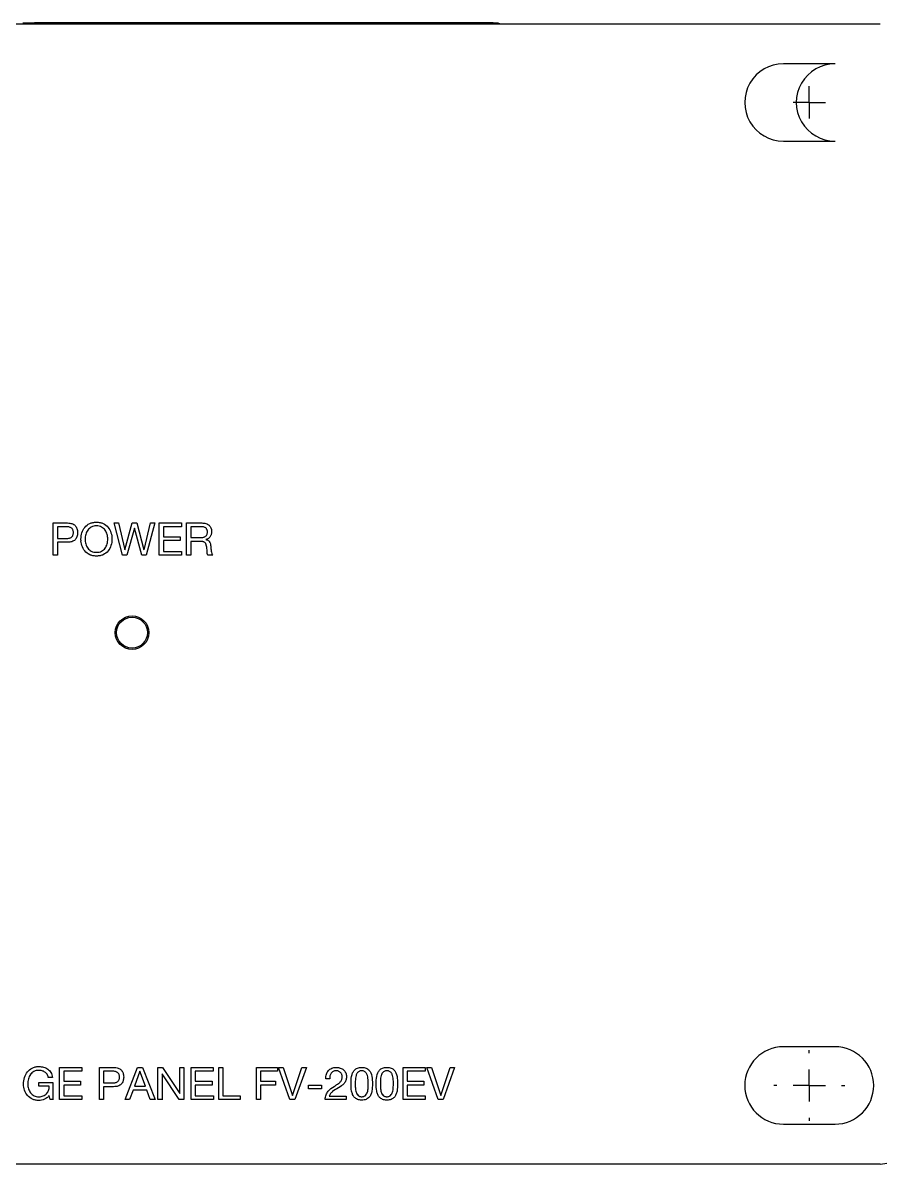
# Model space of a CAD drawing. Header units: millimetres. Extents: x 2974 to 5671, y 1205 to 3288.
# Drawn here: x 4278.42 to 4291.6, y 3073.63 to 3091.18 of the extents above; entities that cross this region are included whole.
import ezdxf

# ---------------------------------------------------------------- set-up
doc = ezdxf.new("R2010")
doc.units = ezdxf.units.MM
doc.linetypes.add('atContinuous2', pattern=[0])
doc.layers.add('Layer 1', color=7, linetype='Continuous')

# ---------------------------------------------------------------- blocks, each defined once
blk = doc.blocks.new('TOA')
at = {"layer": 'Layer 1', "color": 0}
for points in [[(2149.991, 474.417), (2478.331, 474.417)], [(2415.57, 474.483), (2416.436, 474.483)], [(2450.003, 474.483), (2416.436, 474.483)], [(2416.704, 474.482), (2416.436, 474.482)], [(2416.967, 474.47), (2416.703, 474.482)], [(2417.164, 474.43), (2416.968, 474.471)], [(2417.184, 474.417), (2417.163, 474.43)], [(2450.003, 474.417), (2450.003, 474.483)], [(2450.499, 474.417), (2450.372, 474.447), (2450.004, 474.483)], [(2475.026, 471.489), (2471.249, 471.489)], [(2473.137, 468.657), (2473.137, 469.837)], [(2473.137, 468.657), (2471.956, 468.657)], [(2473.137, 468.657), (2474.318, 468.657)], [(2473.137, 468.657), (2473.137, 467.476)], [(2471.249, 465.824), (2475.026, 465.824)], [(2417.801, 437.875), (2418.847, 437.875)], [(2417.801, 435.514), (2417.801, 437.875)], [(2418.847, 437.875), (2418.935, 437.872)], [(2418.935, 437.872), (2419.018, 437.863)], [(2419.018, 437.863), (2419.095, 437.849)], [(2419.095, 437.849), (2419.166, 437.828)], [(2419.167, 437.828), (2419.232, 437.802)], [(2419.232, 437.802), (2419.293, 437.77)], [(2419.292, 437.77), (2419.346, 437.733)], [(2419.346, 437.733), (2419.395, 437.689)], [(2420.27, 437.713), (2420.363, 437.777)], [(2420.363, 437.777), (2420.465, 437.833)], [(2420.464, 437.833), (2420.519, 437.857)], [(2420.519, 437.857), (2420.575, 437.878)], [(2420.575, 437.878), (2420.634, 437.896)], [(2420.633, 437.896), (2420.695, 437.91)], [(2420.695, 437.91), (2420.757, 437.922)], [(2420.757, 437.922), (2420.822, 437.93)], [(2420.823, 437.93), (2420.889, 437.935)], [(2420.889, 437.935), (2420.958, 437.936)], [(2420.959, 437.936), (2421.029, 437.935)], [(2421.029, 437.935), (2421.095, 437.93)], [(2421.095, 437.93), (2421.16, 437.922)], [(2421.161, 437.922), (2421.224, 437.91)], [(2421.224, 437.91), (2421.284, 437.896)], [(2421.284, 437.896), (2421.343, 437.878)], [(2421.342, 437.878), (2421.399, 437.857)], [(2421.399, 437.857), (2421.454, 437.833)], [(2421.454, 437.833), (2421.556, 437.777)], [(2421.555, 437.777), (2421.648, 437.713)], [(2422.255, 437.875), (2422.576, 437.875)], [(2422.862, 435.514), (2422.256, 437.875)], [(2422.577, 437.875), (2423.041, 435.911)], [(2423.046, 435.911), (2423.576, 437.875)], [(2423.577, 437.875), (2423.918, 437.875)], [(2423.917, 437.875), (2424.44, 435.911)], [(2424.448, 435.911), (2424.927, 437.875)], [(2425.243, 437.875), (2424.61, 435.514)], [(2424.927, 437.875), (2425.242, 437.875)], [(2425.557, 437.875), (2427.182, 437.875)], [(2425.557, 435.514), (2425.557, 437.875)], [(2427.182, 437.875), (2427.182, 437.599)], [(2427.55, 437.875), (2428.667, 437.875)], [(2427.55, 435.514), (2427.55, 437.875)], [(2428.667, 437.875), (2428.751, 437.873)], [(2428.751, 437.872), (2428.829, 437.864)], [(2428.83, 437.864), (2428.903, 437.851)], [(2428.903, 437.852), (2428.972, 437.834)], [(2428.972, 437.834), (2429.035, 437.812)], [(2429.036, 437.811), (2429.096, 437.783)], [(2429.095, 437.783), (2429.15, 437.75)], [(2429.15, 437.75), (2429.2, 437.712)], [(2418.742, 437.599), (2418.108, 437.599)], [(2418.108, 437.599), (2418.108, 436.741)], [(2418.808, 437.597), (2418.742, 437.599)], [(2418.871, 437.592), (2418.809, 437.597)], [(2418.927, 437.583), (2418.87, 437.592)], [(2418.981, 437.571), (2418.927, 437.583)], [(2419.029, 437.556), (2418.981, 437.571)], [(2419.072, 437.537), (2419.029, 437.557)], [(2419.111, 437.515), (2419.072, 437.537)], [(2419.145, 437.489), (2419.111, 437.515)], [(2419.175, 437.46), (2419.145, 437.489)], [(2419.175, 436.877), (2419.2, 436.91)], [(2419.201, 437.428), (2419.176, 437.46)], [(2419.223, 437.393), (2419.201, 437.428)], [(2419.201, 436.91), (2419.223, 436.946)], [(2419.241, 437.354), (2419.223, 437.393)], [(2419.223, 436.946), (2419.241, 436.984)], [(2419.254, 437.313), (2419.24, 437.355)], [(2419.241, 436.984), (2419.255, 437.026)], [(2419.264, 437.268), (2419.254, 437.312)], [(2419.254, 437.026), (2419.264, 437.071)], [(2419.271, 437.22), (2419.264, 437.268)], [(2419.264, 437.071), (2419.271, 437.119)], [(2419.273, 437.17), (2419.271, 437.221)], [(2419.271, 437.119), (2419.273, 437.17)], [(2419.395, 437.689), (2419.438, 437.64)], [(2419.438, 437.64), (2419.476, 437.587)], [(2419.476, 437.587), (2419.507, 437.529)], [(2419.507, 437.529), (2419.533, 437.466)], [(2419.553, 436.94), (2419.532, 436.873)], [(2419.534, 437.466), (2419.554, 437.399)], [(2419.553, 437.4), (2419.568, 437.328)], [(2419.568, 437.011), (2419.553, 436.939)], [(2419.568, 437.328), (2419.577, 437.251)], [(2419.577, 437.088), (2419.568, 437.011)], [(2419.577, 437.251), (2419.58, 437.169)], [(2419.58, 437.17), (2419.577, 437.088)], [(2419.829, 436.815), (2419.843, 436.933)], [(2419.842, 436.932), (2419.864, 437.048)], [(2419.865, 437.048), (2419.896, 437.161)], [(2419.896, 437.161), (2419.936, 437.27)], [(2419.936, 437.27), (2419.985, 437.373)], [(2419.985, 437.372), (2420.043, 437.468)], [(2420.042, 437.468), (2420.109, 437.557)], [(2420.11, 437.557), (2420.185, 437.639)], [(2420.158, 436.957), (2420.143, 436.871)], [(2420.178, 437.044), (2420.157, 436.957)], [(2420.205, 437.128), (2420.179, 437.044)], [(2420.185, 437.639), (2420.27, 437.712)], [(2420.239, 437.208), (2420.205, 437.128)], [(2420.279, 437.283), (2420.239, 437.207)], [(2420.326, 437.354), (2420.279, 437.283)], [(2420.379, 437.42), (2420.325, 437.354)], [(2420.441, 437.479), (2420.379, 437.42)], [(2420.508, 437.531), (2420.441, 437.479)], [(2420.584, 437.576), (2420.509, 437.531)], [(2420.666, 437.613), (2420.584, 437.576)], [(2420.756, 437.639), (2420.665, 437.613)], [(2420.853, 437.655), (2420.756, 437.639)], [(2420.959, 437.66), (2420.854, 437.655)], [(2421.064, 437.655), (2420.959, 437.66)], [(2421.162, 437.639), (2421.064, 437.655)], [(2421.251, 437.613), (2421.161, 437.639)], [(2421.334, 437.576), (2421.252, 437.613)], [(2421.409, 437.531), (2421.334, 437.576)], [(2421.477, 437.479), (2421.409, 437.531)], [(2421.539, 437.42), (2421.477, 437.479)], [(2421.592, 437.354), (2421.538, 437.42)], [(2421.639, 437.283), (2421.592, 437.354)], [(2421.679, 437.208), (2421.639, 437.284)], [(2421.648, 437.713), (2421.732, 437.64)], [(2421.712, 437.128), (2421.679, 437.208)], [(2421.74, 437.044), (2421.713, 437.128)], [(2421.732, 437.639), (2421.808, 437.557)], [(2421.76, 436.957), (2421.739, 437.044)], [(2421.775, 436.871), (2421.76, 436.957)], [(2421.808, 437.557), (2421.874, 437.468)], [(2421.875, 437.468), (2421.934, 437.372)], [(2421.933, 437.372), (2421.982, 437.269)], [(2421.982, 437.27), (2422.022, 437.161)], [(2422.022, 437.161), (2422.053, 437.048)], [(2422.053, 437.048), (2422.075, 436.932)], [(2422.076, 436.932), (2422.09, 436.814)], [(2423.736, 437.498), (2423.189, 435.514)], [(2423.742, 437.498), (2423.736, 437.498)], [(2424.282, 435.514), (2423.742, 437.498)], [(2425.864, 437.599), (2425.864, 436.863)], [(2427.182, 437.599), (2425.864, 437.599)], [(2428.654, 437.599), (2427.857, 437.599), (2427.857, 436.802), (2428.525, 436.802)], [(2428.709, 437.597), (2428.654, 437.599)], [(2428.759, 437.592), (2428.708, 437.597)], [(2428.806, 437.583), (2428.759, 437.592)], [(2428.849, 437.571), (2428.806, 437.583)], [(2428.888, 437.556), (2428.849, 437.571)], [(2428.923, 437.537), (2428.888, 437.556)], [(2428.916, 436.88), (2428.953, 436.905)], [(2428.955, 437.515), (2428.924, 437.537)], [(2428.953, 436.905), (2428.984, 436.934)], [(2428.981, 437.49), (2428.955, 437.515)], [(2429.005, 437.462), (2428.981, 437.49)], [(2428.984, 436.935), (2429.013, 436.968)], [(2429.026, 437.431), (2429.005, 437.461)], [(2429.013, 436.968), (2429.037, 437.005)], [(2429.043, 437.4), (2429.025, 437.432)], [(2429.038, 437.005), (2429.058, 437.047)], [(2429.057, 437.365), (2429.043, 437.399)], [(2429.069, 437.329), (2429.057, 437.366)], [(2429.057, 437.047), (2429.072, 437.095)], [(2429.077, 437.291), (2429.069, 437.329)], [(2429.072, 437.095), (2429.081, 437.149)], [(2429.082, 437.251), (2429.077, 437.291)], [(2429.081, 437.149), (2429.083, 437.208)], [(2429.083, 437.208), (2429.082, 437.25)], [(2429.2, 437.712), (2429.245, 437.67)], [(2429.245, 437.67), (2429.283, 437.624)], [(2429.283, 437.623), (2429.315, 437.573)], [(2429.314, 436.927), (2429.292, 436.886)], [(2429.334, 436.97), (2429.313, 436.927)], [(2429.315, 437.573), (2429.342, 437.518)], [(2429.351, 437.014), (2429.334, 436.97)], [(2429.342, 437.518), (2429.363, 437.459)], [(2429.365, 437.061), (2429.351, 437.015)], [(2429.363, 437.46), (2429.378, 437.398)], [(2429.375, 437.108), (2429.364, 437.061)], [(2429.383, 437.157), (2429.375, 437.108)], [(2429.377, 437.398), (2429.386, 437.332)], [(2429.388, 437.208), (2429.383, 437.157)], [(2429.386, 437.331), (2429.389, 437.261)], [(2429.389, 437.261), (2429.388, 437.208)], [(2418.108, 436.74), (2418.742, 436.74)], [(2418.108, 436.464), (2418.108, 435.513)], [(2418.841, 436.464), (2418.108, 436.464)], [(2418.742, 436.74), (2418.808, 436.741)], [(2418.808, 436.741), (2418.87, 436.745)], [(2418.931, 436.466), (2418.841, 436.464)], [(2418.871, 436.746), (2418.928, 436.754)], [(2418.927, 436.754), (2418.981, 436.766)], [(2419.014, 436.474), (2418.931, 436.466)], [(2418.981, 436.766), (2419.029, 436.781)], [(2419.091, 436.489), (2419.014, 436.474)], [(2419.029, 436.781), (2419.072, 436.8)], [(2419.072, 436.799), (2419.111, 436.822)], [(2419.164, 436.508), (2419.092, 436.488)], [(2419.111, 436.822), (2419.145, 436.848)], [(2419.145, 436.848), (2419.175, 436.877)], [(2419.23, 436.534), (2419.164, 436.508)], [(2419.29, 436.567), (2419.23, 436.535)], [(2419.345, 436.604), (2419.289, 436.566)], [(2419.394, 436.648), (2419.345, 436.604)], [(2419.437, 436.697), (2419.394, 436.648)], [(2419.475, 436.751), (2419.437, 436.698)], [(2419.507, 436.809), (2419.475, 436.751)], [(2419.533, 436.872), (2419.508, 436.809)], [(2419.825, 436.694), (2419.829, 436.814)], [(2419.829, 436.574), (2419.825, 436.695)], [(2419.842, 436.457), (2419.828, 436.574)], [(2419.865, 436.341), (2419.843, 436.457)], [(2419.896, 436.228), (2419.865, 436.341)], [(2419.936, 436.119), (2419.896, 436.228)], [(2419.985, 436.016), (2419.936, 436.119)], [(2420.134, 436.782), (2420.131, 436.694)], [(2420.131, 436.694), (2420.134, 436.606)], [(2420.143, 436.871), (2420.134, 436.783)], [(2420.134, 436.606), (2420.143, 436.519)], [(2420.143, 436.519), (2420.158, 436.432)], [(2420.158, 436.431), (2420.179, 436.344)], [(2420.178, 436.344), (2420.204, 436.261)], [(2420.205, 436.261), (2420.239, 436.181)], [(2420.239, 436.181), (2420.279, 436.106)], [(2420.279, 436.106), (2420.326, 436.035)], [(2421.592, 436.034), (2421.639, 436.105)], [(2421.639, 436.106), (2421.679, 436.181)], [(2421.679, 436.181), (2421.712, 436.261)], [(2421.712, 436.261), (2421.739, 436.344)], [(2421.74, 436.344), (2421.761, 436.431)], [(2421.76, 436.431), (2421.775, 436.518)], [(2421.784, 436.782), (2421.775, 436.87)], [(2421.775, 436.519), (2421.784, 436.606)], [(2421.787, 436.694), (2421.784, 436.782)], [(2421.784, 436.606), (2421.787, 436.694)], [(2421.982, 436.119), (2421.933, 436.016)], [(2422.022, 436.228), (2421.982, 436.119)], [(2422.053, 436.341), (2422.022, 436.228)], [(2422.076, 436.457), (2422.054, 436.341)], [(2422.089, 436.574), (2422.075, 436.457)], [(2422.089, 436.815), (2422.093, 436.695)], [(2422.093, 436.694), (2422.089, 436.573)], [(2427.092, 436.587), (2425.863, 436.587)], [(2425.864, 436.863), (2427.093, 436.863)], [(2425.864, 436.587), (2425.864, 435.79)], [(2427.092, 436.863), (2427.092, 436.587)], [(2427.857, 436.526), (2427.857, 435.514)], [(2428.635, 436.526), (2427.857, 436.526)], [(2428.525, 436.801), (2428.634, 436.805)], [(2428.634, 436.805), (2428.738, 436.817)], [(2428.69, 436.523), (2428.635, 436.525)], [(2428.739, 436.517), (2428.69, 436.523)], [(2428.738, 436.818), (2428.788, 436.828)], [(2428.783, 436.506), (2428.739, 436.517)], [(2428.821, 436.491), (2428.783, 436.506)], [(2428.788, 436.827), (2428.834, 436.841)], [(2428.855, 436.472), (2428.821, 436.491)], [(2428.834, 436.841), (2428.877, 436.858)], [(2428.886, 436.45), (2428.855, 436.471)], [(2428.876, 436.859), (2428.915, 436.88)], [(2428.914, 436.425), (2428.887, 436.45)], [(2428.937, 436.398), (2428.914, 436.426)], [(2428.957, 436.368), (2428.937, 436.398)], [(2428.975, 436.335), (2428.956, 436.368)], [(2428.989, 436.299), (2428.975, 436.335)], [(2429.03, 436.683), (2428.977, 436.667)], [(2428.977, 436.667), (2428.977, 436.66)], [(2428.977, 436.66), (2429.026, 436.648)], [(2429, 436.262), (2428.988, 436.3)], [(2429.019, 436.182), (2429, 436.262)], [(2429.034, 436.098), (2429.019, 436.182)], [(2429.026, 436.649), (2429.071, 436.634)], [(2429.078, 436.703), (2429.03, 436.683)], [(2429.046, 436.011), (2429.033, 436.098)], [(2429.071, 436.633), (2429.11, 436.615)], [(2429.123, 436.725), (2429.078, 436.703)], [(2429.11, 436.615), (2429.144, 436.593)], [(2429.164, 436.751), (2429.123, 436.725)], [(2429.144, 436.593), (2429.175, 436.569)], [(2429.202, 436.78), (2429.164, 436.751)], [(2429.175, 436.569), (2429.202, 436.542)], [(2429.235, 436.813), (2429.202, 436.781)], [(2429.203, 436.542), (2429.226, 436.513)], [(2429.226, 436.513), (2429.247, 436.481)], [(2429.265, 436.848), (2429.235, 436.812)], [(2429.247, 436.482), (2429.281, 436.414)], [(2429.292, 436.886), (2429.266, 436.848)], [(2429.281, 436.413), (2429.303, 436.337)], [(2429.303, 436.337), (2429.32, 436.255)], [(2429.32, 436.255), (2429.332, 436.17)], [(2429.332, 436.17), (2429.338, 436.083)], [(2429.337, 436.083), (2429.341, 435.994)], [(2418.108, 435.514), (2417.801, 435.514)], [(2420.042, 435.921), (2419.984, 436.017)], [(2420.11, 435.831), (2420.043, 435.92)], [(2420.185, 435.749), (2420.11, 435.831)], [(2420.27, 435.676), (2420.185, 435.749)], [(2420.363, 435.612), (2420.27, 435.676)], [(2420.326, 436.034), (2420.38, 435.968)], [(2420.464, 435.556), (2420.362, 435.612)], [(2420.379, 435.968), (2420.441, 435.909)], [(2420.441, 435.91), (2420.508, 435.858)], [(2420.519, 435.532), (2420.464, 435.556)], [(2420.508, 435.858), (2420.583, 435.813)], [(2420.575, 435.511), (2420.519, 435.532)], [(2420.633, 435.493), (2420.574, 435.511)], [(2420.584, 435.813), (2420.666, 435.776)], [(2420.695, 435.479), (2420.633, 435.493)], [(2420.666, 435.776), (2420.757, 435.75)], [(2420.757, 435.467), (2420.695, 435.479)], [(2420.756, 435.75), (2420.853, 435.734)], [(2420.823, 435.459), (2420.758, 435.467)], [(2420.889, 435.454), (2420.823, 435.459)], [(2420.853, 435.734), (2420.958, 435.729)], [(2420.959, 435.453), (2420.89, 435.454)], [(2420.959, 435.729), (2421.064, 435.734)], [(2421.029, 435.454), (2420.959, 435.453)], [(2421.095, 435.459), (2421.029, 435.454)], [(2421.064, 435.734), (2421.162, 435.75)], [(2421.161, 435.467), (2421.096, 435.459)], [(2421.224, 435.479), (2421.161, 435.467)], [(2421.162, 435.75), (2421.252, 435.776)], [(2421.284, 435.493), (2421.224, 435.479)], [(2421.251, 435.776), (2421.333, 435.813)], [(2421.342, 435.511), (2421.283, 435.493)], [(2421.334, 435.813), (2421.409, 435.858)], [(2421.399, 435.532), (2421.342, 435.511)], [(2421.454, 435.556), (2421.399, 435.532)], [(2421.409, 435.858), (2421.477, 435.91)], [(2421.555, 435.612), (2421.453, 435.556)], [(2421.477, 435.91), (2421.539, 435.969)], [(2421.539, 435.968), (2421.593, 436.034)], [(2421.648, 435.676), (2421.555, 435.612)], [(2421.732, 435.749), (2421.648, 435.676)], [(2421.808, 435.831), (2421.732, 435.749)], [(2421.875, 435.921), (2421.809, 435.832)], [(2421.933, 436.016), (2421.874, 435.92)], [(2423.189, 435.514), (2422.862, 435.514)], [(2423.041, 435.911), (2423.047, 435.911)], [(2424.61, 435.514), (2424.282, 435.514)], [(2424.441, 435.911), (2424.448, 435.911)], [(2427.191, 435.514), (2425.557, 435.514)], [(2425.864, 435.79), (2427.191, 435.79)], [(2427.191, 435.79), (2427.191, 435.514)], [(2427.857, 435.514), (2427.55, 435.514)], [(2429.053, 435.922), (2429.046, 436.011)], [(2429.056, 435.836), (2429.053, 435.922)], [(2429.06, 435.755), (2429.056, 435.836)], [(2429.065, 435.68), (2429.06, 435.754)], [(2429.075, 435.613), (2429.065, 435.68)], [(2429.082, 435.584), (2429.075, 435.613)], [(2429.092, 435.557), (2429.081, 435.583)], [(2429.105, 435.534), (2429.092, 435.557)], [(2429.12, 435.514), (2429.105, 435.534)], [(2429.47, 435.514), (2429.119, 435.514)], [(2429.341, 435.994), (2429.347, 435.905)], [(2429.347, 435.905), (2429.358, 435.817)], [(2429.358, 435.817), (2429.375, 435.733)], [(2429.375, 435.733), (2429.396, 435.652)], [(2429.396, 435.652), (2429.41, 435.614)], [(2429.41, 435.614), (2429.428, 435.579)], [(2429.427, 435.579), (2429.448, 435.545)], [(2429.448, 435.545), (2429.47, 435.514)], [(2475.026, 399.539), (2471.249, 399.539)], [(2473.137, 399.066), (2473.137, 399.302)], [(2415.838, 397.613), (2415.903, 397.704)], [(2415.904, 397.704), (2415.978, 397.788)], [(2415.978, 397.788), (2416.06, 397.862)], [(2416.06, 397.862), (2416.151, 397.927)], [(2416.151, 397.927), (2416.251, 397.984)], [(2416.295, 397.681), (2416.23, 397.628)], [(2416.25, 397.984), (2416.304, 398.008)], [(2416.369, 397.727), (2416.296, 397.681)], [(2416.304, 398.008), (2416.359, 398.029)], [(2416.359, 398.03), (2416.417, 398.048)], [(2416.449, 397.765), (2416.369, 397.727)], [(2416.417, 398.047), (2416.477, 398.063)], [(2416.536, 397.792), (2416.449, 397.766)], [(2416.476, 398.063), (2416.538, 398.074)], [(2416.631, 397.808), (2416.535, 397.791)], [(2416.538, 398.074), (2416.602, 398.083)], [(2416.602, 398.083), (2416.667, 398.088)], [(2416.734, 397.813), (2416.631, 397.808)], [(2416.667, 398.088), (2416.735, 398.09)], [(2416.798, 397.811), (2416.734, 397.813)], [(2416.736, 398.089), (2416.83, 398.086)], [(2416.862, 397.805), (2416.799, 397.811)], [(2416.83, 398.087), (2416.921, 398.078)], [(2416.922, 397.796), (2416.861, 397.806)], [(2416.92, 398.078), (2417.008, 398.064)], [(2416.981, 397.782), (2416.922, 397.796)], [(2417.038, 397.764), (2416.981, 397.782)], [(2417.008, 398.064), (2417.093, 398.043)], [(2417.091, 397.743), (2417.037, 397.764)], [(2417.141, 397.716), (2417.091, 397.742)], [(2417.093, 398.044), (2417.175, 398.019)], [(2417.189, 397.687), (2417.141, 397.716)], [(2417.175, 398.018), (2417.253, 397.985)], [(2417.233, 397.653), (2417.189, 397.687)], [(2417.274, 397.615), (2417.233, 397.653)], [(2417.253, 397.985), (2417.325, 397.946)], [(2417.326, 397.946), (2417.394, 397.9)], [(2417.394, 397.9), (2417.458, 397.848)], [(2417.459, 397.848), (2417.518, 397.79)], [(2417.517, 397.791), (2417.57, 397.726)], [(2417.57, 397.725), (2417.618, 397.653)], [(2417.618, 397.653), (2417.659, 397.575)], [(2418.261, 398.028), (2419.885, 398.028)], [(2418.261, 395.668), (2418.261, 398.028)], [(2418.568, 397.752), (2418.568, 397.017)], [(2419.885, 397.752), (2418.568, 397.752)], [(2419.885, 398.028), (2419.885, 397.752)], [(2421.173, 398.028), (2422.219, 398.028)], [(2421.173, 395.668), (2421.173, 398.028)], [(2422.114, 397.752), (2421.48, 397.752), (2421.48, 396.894)], [(2422.18, 397.75), (2422.114, 397.752)], [(2422.243, 397.745), (2422.181, 397.75)], [(2422.219, 398.028), (2422.308, 398.025)], [(2422.299, 397.737), (2422.242, 397.745)], [(2422.353, 397.724), (2422.299, 397.737)], [(2422.308, 398.025), (2422.39, 398.016)], [(2422.401, 397.71), (2422.353, 397.725)], [(2422.39, 398.016), (2422.467, 398.001)], [(2422.444, 397.69), (2422.401, 397.71)], [(2422.483, 397.668), (2422.444, 397.69)], [(2422.467, 398.002), (2422.538, 397.981)], [(2422.517, 397.642), (2422.483, 397.667)], [(2422.547, 397.613), (2422.517, 397.642)], [(2422.539, 397.981), (2422.604, 397.956)], [(2422.604, 397.956), (2422.665, 397.924)], [(2422.665, 397.923), (2422.719, 397.886)], [(2422.718, 397.886), (2422.768, 397.842)], [(2422.768, 397.842), (2422.811, 397.793)], [(2422.811, 397.794), (2422.848, 397.741)], [(2422.848, 397.741), (2422.879, 397.682)], [(2422.879, 397.682), (2422.905, 397.62)], [(2423.051, 395.668), (2423.975, 398.028)], [(2424.14, 397.743), (2423.74, 396.648)], [(2423.975, 398.028), (2424.323, 398.028)], [(2424.147, 397.743), (2424.14, 397.743)], [(2424.541, 396.648), (2424.147, 397.743)], [(2424.323, 398.028), (2425.246, 395.668)], [(2425.465, 398.028), (2425.801, 398.028)], [(2425.465, 395.668), (2425.465, 398.028)], [(2425.801, 398.028), (2427.053, 396.114)], [(2427.06, 398.028), (2427.366, 398.028)], [(2427.06, 396.114), (2427.06, 398.028)], [(2427.366, 398.028), (2427.366, 395.668)], [(2427.887, 398.028), (2429.511, 398.028)], [(2427.887, 395.668), (2427.887, 398.028)], [(2428.194, 397.752), (2428.194, 397.017)], [(2429.511, 397.752), (2428.194, 397.752)], [(2429.511, 398.028), (2429.511, 397.752)], [(2429.911, 398.028), (2430.218, 398.028)], [(2429.911, 395.668), (2429.911, 398.028)], [(2430.217, 398.028), (2430.217, 395.943)], [(2432.669, 398.028), (2434.214, 398.028)], [(2432.669, 395.668), (2432.669, 398.028)], [(2432.976, 397.752), (2432.976, 397.017)], [(2434.214, 397.752), (2432.976, 397.752)], [(2434.214, 398.028), (2434.214, 397.752)], [(2435.125, 395.668), (2434.291, 398.028)], [(2434.292, 398.028), (2434.633, 398.028)], [(2434.632, 398.028), (2435.308, 395.981)], [(2435.315, 395.981), (2435.997, 398.028)], [(2436.325, 398.028), (2435.483, 395.668)], [(2435.997, 398.028), (2436.325, 398.028)], [(2437.822, 397.605), (2437.855, 397.672)], [(2437.855, 397.672), (2437.894, 397.735)], [(2437.894, 397.736), (2437.941, 397.794)], [(2437.941, 397.794), (2437.993, 397.846)], [(2437.993, 397.845), (2438.052, 397.892)], [(2438.051, 397.892), (2438.115, 397.931)], [(2438.116, 397.931), (2438.186, 397.965)], [(2438.169, 397.636), (2438.138, 397.597)], [(2438.204, 397.672), (2438.17, 397.636)], [(2438.186, 397.965), (2438.262, 397.992)], [(2438.242, 397.704), (2438.204, 397.673)], [(2438.284, 397.731), (2438.242, 397.704)], [(2438.262, 397.993), (2438.343, 398.013)], [(2438.331, 397.754), (2438.284, 397.732)], [(2438.381, 397.769), (2438.33, 397.753)], [(2438.343, 398.012), (2438.429, 398.024)], [(2438.437, 397.779), (2438.381, 397.769)], [(2438.429, 398.024), (2438.52, 398.028)], [(2438.497, 397.783), (2438.437, 397.779)], [(2438.542, 397.781), (2438.496, 397.783)], [(2438.52, 398.028), (2438.596, 398.025)], [(2438.587, 397.775), (2438.542, 397.781)], [(2438.631, 397.766), (2438.587, 397.775)], [(2438.596, 398.025), (2438.669, 398.017)], [(2438.673, 397.753), (2438.631, 397.767)], [(2438.669, 398.017), (2438.739, 398.002)], [(2438.714, 397.736), (2438.673, 397.753)], [(2438.751, 397.716), (2438.714, 397.736)], [(2438.74, 398.003), (2438.808, 397.983)], [(2438.787, 397.692), (2438.752, 397.716)], [(2438.819, 397.666), (2438.787, 397.692)], [(2438.808, 397.983), (2438.874, 397.958)], [(2438.848, 397.636), (2438.819, 397.665)], [(2438.875, 397.604), (2438.849, 397.636)], [(2438.875, 397.958), (2438.936, 397.928)], [(2438.935, 397.927), (2438.992, 397.893)], [(2438.992, 397.893), (2439.045, 397.852)], [(2439.044, 397.852), (2439.091, 397.807)], [(2439.091, 397.807), (2439.133, 397.756)], [(2439.133, 397.756), (2439.171, 397.7)], [(2439.171, 397.701), (2439.202, 397.639)], [(2439.203, 397.639), (2439.228, 397.572)], [(2439.714, 397.623), (2439.741, 397.682)], [(2439.742, 397.681), (2439.773, 397.735)], [(2439.773, 397.735), (2439.809, 397.786)], [(2439.809, 397.786), (2439.85, 397.832)], [(2439.85, 397.832), (2439.896, 397.875)], [(2439.896, 397.875), (2439.947, 397.913)], [(2439.947, 397.913), (2440.005, 397.946)], [(2440.004, 397.946), (2440.066, 397.974)], [(2440.075, 397.65), (2440.047, 397.615)], [(2440.067, 397.974), (2440.136, 397.997)], [(2440.107, 397.682), (2440.075, 397.65)], [(2440.142, 397.711), (2440.107, 397.683)], [(2440.136, 397.998), (2440.211, 398.015)], [(2440.181, 397.736), (2440.142, 397.711)], [(2440.224, 397.756), (2440.181, 397.735)], [(2440.211, 398.014), (2440.292, 398.024)], [(2440.272, 397.771), (2440.224, 397.756)], [(2440.324, 397.78), (2440.272, 397.771)], [(2440.292, 398.024), (2440.38, 398.028)], [(2440.38, 397.783), (2440.323, 397.78)], [(2440.38, 398.028), (2440.467, 398.024)], [(2440.437, 397.78), (2440.38, 397.783)], [(2440.489, 397.771), (2440.437, 397.78)], [(2440.467, 398.024), (2440.549, 398.014)], [(2440.536, 397.756), (2440.489, 397.771)], [(2440.579, 397.736), (2440.536, 397.757)], [(2440.549, 398.014), (2440.624, 397.997)], [(2440.617, 397.711), (2440.579, 397.736)], [(2440.653, 397.682), (2440.617, 397.71)], [(2440.625, 397.998), (2440.693, 397.975)], [(2440.685, 397.65), (2440.653, 397.682)], [(2440.713, 397.615), (2440.685, 397.65)], [(2440.693, 397.974), (2440.755, 397.946)], [(2440.755, 397.946), (2440.813, 397.913)], [(2440.813, 397.913), (2440.865, 397.875)], [(2440.865, 397.875), (2440.91, 397.832)], [(2440.91, 397.832), (2440.951, 397.786)], [(2440.951, 397.786), (2440.987, 397.735)], [(2440.987, 397.735), (2441.019, 397.681)], [(2441.019, 397.681), (2441.046, 397.622)], [(2441.553, 397.623), (2441.58, 397.682)], [(2441.581, 397.681), (2441.613, 397.735)], [(2441.613, 397.735), (2441.649, 397.786)], [(2441.649, 397.786), (2441.689, 397.832)], [(2441.689, 397.832), (2441.735, 397.875)], [(2441.735, 397.875), (2441.787, 397.913)], [(2441.787, 397.913), (2441.844, 397.946)], [(2441.843, 397.946), (2441.905, 397.974)], [(2441.915, 397.65), (2441.886, 397.615)], [(2441.906, 397.974), (2441.975, 397.997)], [(2441.947, 397.682), (2441.915, 397.65)], [(2441.982, 397.711), (2441.947, 397.683)], [(2441.975, 397.998), (2442.05, 398.015)], [(2442.021, 397.736), (2441.982, 397.711)], [(2442.064, 397.756), (2442.021, 397.735)], [(2442.05, 398.014), (2442.132, 398.024)], [(2442.111, 397.771), (2442.064, 397.756)], [(2442.163, 397.78), (2442.111, 397.771)], [(2442.132, 398.024), (2442.219, 398.028)], [(2442.219, 397.783), (2442.162, 397.78)], [(2442.219, 398.028), (2442.307, 398.024)], [(2442.276, 397.78), (2442.219, 397.783)], [(2442.328, 397.771), (2442.276, 397.78)], [(2442.307, 398.024), (2442.388, 398.014)], [(2442.375, 397.756), (2442.327, 397.771)], [(2442.417, 397.736), (2442.375, 397.757)], [(2442.388, 398.014), (2442.463, 397.997)], [(2442.457, 397.711), (2442.418, 397.736)], [(2442.493, 397.682), (2442.457, 397.71)], [(2442.463, 397.998), (2442.532, 397.975)], [(2442.524, 397.65), (2442.493, 397.682)], [(2442.553, 397.615), (2442.524, 397.65)], [(2442.533, 397.974), (2442.595, 397.946)], [(2442.595, 397.946), (2442.652, 397.913)], [(2442.652, 397.913), (2442.704, 397.875)], [(2442.704, 397.875), (2442.75, 397.832)], [(2442.75, 397.832), (2442.79, 397.786)], [(2442.79, 397.786), (2442.827, 397.735)], [(2442.827, 397.735), (2442.858, 397.681)], [(2442.858, 397.681), (2442.885, 397.622)], [(2443.4, 398.028), (2445.024, 398.028)], [(2443.4, 395.668), (2443.4, 398.028)], [(2443.707, 397.752), (2443.707, 397.017)], [(2445.024, 397.752), (2443.707, 397.752)], [(2445.024, 398.028), (2445.024, 397.752)], [(2445.144, 398.028), (2445.485, 398.028)], [(2445.978, 395.668), (2445.144, 398.028)], [(2445.485, 398.028), (2446.161, 395.981)], [(2446.167, 395.981), (2446.849, 398.028)], [(2447.177, 398.028), (2446.335, 395.668)], [(2446.849, 398.028), (2447.177, 398.028)], [(2473.137, 396.706), (2473.137, 397.887)], [(2415.629, 396.686), (2415.624, 396.801)], [(2415.625, 396.801), (2415.629, 396.929)], [(2415.628, 396.929), (2415.642, 397.054)], [(2415.642, 397.054), (2415.663, 397.175)], [(2415.664, 397.175), (2415.695, 397.293)], [(2415.695, 397.294), (2415.734, 397.408)], [(2415.734, 397.408), (2415.782, 397.514)], [(2415.782, 397.514), (2415.839, 397.613)], [(2415.934, 396.911), (2415.931, 396.818)], [(2415.931, 396.818), (2415.934, 396.727)], [(2415.943, 397.004), (2415.934, 396.911)], [(2415.957, 397.094), (2415.943, 397.003)], [(2415.977, 397.184), (2415.956, 397.094)], [(2416.003, 397.271), (2415.977, 397.184)], [(2416.036, 397.353), (2416.004, 397.271)], [(2416.075, 397.43), (2416.036, 397.353)], [(2416.12, 397.503), (2416.075, 397.431)], [(2416.171, 397.569), (2416.119, 397.503)], [(2416.23, 397.629), (2416.171, 397.569)], [(2416.74, 396.924), (2417.771, 396.924)], [(2416.74, 396.648), (2416.74, 396.924)], [(2417.31, 397.572), (2417.274, 397.615)], [(2417.343, 397.524), (2417.31, 397.572)], [(2417.372, 397.472), (2417.344, 397.524)], [(2417.396, 397.417), (2417.372, 397.473)], [(2417.415, 397.356), (2417.396, 397.417)], [(2417.428, 397.292), (2417.414, 397.356)], [(2417.74, 397.292), (2417.428, 397.292)], [(2417.659, 397.575), (2417.693, 397.489)], [(2417.693, 397.489), (2417.72, 397.394)], [(2417.72, 397.394), (2417.74, 397.291)], [(2417.771, 396.924), (2417.771, 395.667)], [(2418.568, 397.016), (2419.796, 397.016)], [(2419.795, 397.016), (2419.795, 396.74)], [(2421.48, 396.893), (2422.114, 396.893)], [(2422.114, 396.893), (2422.18, 396.894)], [(2422.18, 396.894), (2422.242, 396.899)], [(2422.243, 396.899), (2422.3, 396.907)], [(2422.299, 396.907), (2422.353, 396.919)], [(2422.353, 396.919), (2422.401, 396.935)], [(2422.401, 396.934), (2422.444, 396.953)], [(2422.444, 396.953), (2422.483, 396.975)], [(2422.483, 396.975), (2422.517, 397.001)], [(2422.517, 397.002), (2422.547, 397.031)], [(2422.547, 397.031), (2422.572, 397.063)], [(2422.573, 397.581), (2422.548, 397.613)], [(2422.595, 397.546), (2422.573, 397.581)], [(2422.573, 397.063), (2422.595, 397.099)], [(2422.613, 397.507), (2422.595, 397.545)], [(2422.595, 397.099), (2422.613, 397.137)], [(2422.626, 397.465), (2422.612, 397.507)], [(2422.613, 397.137), (2422.627, 397.179)], [(2422.637, 397.422), (2422.626, 397.466)], [(2422.626, 397.179), (2422.637, 397.224)], [(2422.643, 397.374), (2422.637, 397.422)], [(2422.637, 397.224), (2422.643, 397.272)], [(2422.645, 397.323), (2422.643, 397.374)], [(2422.643, 397.272), (2422.645, 397.323)], [(2422.766, 396.801), (2422.717, 396.757)], [(2422.81, 396.85), (2422.766, 396.801)], [(2422.847, 396.904), (2422.81, 396.85)], [(2422.879, 396.962), (2422.847, 396.904)], [(2422.905, 397.025), (2422.88, 396.962)], [(2422.925, 397.092), (2422.904, 397.025)], [(2422.906, 397.62), (2422.926, 397.553)], [(2422.925, 397.552), (2422.94, 397.481)], [(2422.94, 397.165), (2422.925, 397.093)], [(2422.94, 397.481), (2422.949, 397.404)], [(2422.949, 397.241), (2422.94, 397.165)], [(2422.949, 397.404), (2422.952, 397.323)], [(2422.952, 397.323), (2422.949, 397.241)], [(2425.772, 397.562), (2425.772, 395.667)], [(2425.779, 397.562), (2425.772, 397.562)], [(2427.02, 395.668), (2425.779, 397.563)], [(2428.194, 397.016), (2429.423, 397.016)], [(2429.422, 397.016), (2429.422, 396.74)], [(2432.976, 397.016), (2434.062, 397.016)], [(2434.062, 397.016), (2434.062, 396.74)], [(2437.757, 397.288), (2437.763, 397.372)], [(2437.759, 397.2), (2437.757, 397.288)], [(2438.035, 397.2), (2437.76, 397.2)], [(2437.763, 397.372), (2437.776, 397.454)], [(2437.776, 397.454), (2437.796, 397.531)], [(2437.795, 397.531), (2437.821, 397.605)], [(2438.039, 397.305), (2438.035, 397.2)], [(2438.056, 397.41), (2438.038, 397.306)], [(2438.071, 397.461), (2438.056, 397.41)], [(2438.089, 397.509), (2438.07, 397.46)], [(2438.112, 397.554), (2438.09, 397.509)], [(2438.138, 397.597), (2438.112, 397.554)], [(2438.558, 396.766), (2438.617, 396.806)], [(2438.617, 396.806), (2438.672, 396.845)], [(2438.671, 396.845), (2438.72, 396.885)], [(2438.72, 396.885), (2438.764, 396.925)], [(2438.764, 396.925), (2438.803, 396.964)], [(2438.803, 396.964), (2438.838, 397.006)], [(2438.838, 397.006), (2438.869, 397.048)], [(2438.87, 397.048), (2438.895, 397.092)], [(2438.898, 397.568), (2438.875, 397.604)], [(2438.895, 397.092), (2438.916, 397.138)], [(2438.917, 397.531), (2438.897, 397.568)], [(2438.934, 397.491), (2438.917, 397.531)], [(2438.917, 397.138), (2438.934, 397.187)], [(2438.933, 397.187), (2438.945, 397.24)], [(2438.946, 397.448), (2438.934, 397.491)], [(2438.945, 397.24), (2438.953, 397.296)], [(2438.953, 397.403), (2438.946, 397.448)], [(2438.955, 397.355), (2438.953, 397.403)], [(2438.953, 397.296), (2438.955, 397.356)], [(2439.04, 396.808), (2438.995, 396.764)], [(2439.082, 396.855), (2439.04, 396.808)], [(2439.121, 396.904), (2439.082, 396.855)], [(2439.155, 396.957), (2439.121, 396.904)], [(2439.185, 397.011), (2439.155, 396.956)], [(2439.211, 397.07), (2439.185, 397.011)], [(2439.233, 397.132), (2439.212, 397.07)], [(2439.228, 397.572), (2439.247, 397.502)], [(2439.249, 397.2), (2439.233, 397.133)], [(2439.247, 397.502), (2439.258, 397.427)], [(2439.258, 397.271), (2439.248, 397.2)], [(2439.257, 397.426), (2439.261, 397.347)], [(2439.261, 397.347), (2439.258, 397.271)], [(2439.598, 396.831), (2439.6, 396.963)], [(2439.6, 396.699), (2439.598, 396.831)], [(2439.6, 396.963), (2439.605, 397.1)], [(2439.605, 397.099), (2439.617, 397.237)], [(2439.617, 397.237), (2439.638, 397.371)], [(2439.638, 397.371), (2439.67, 397.501)], [(2439.67, 397.501), (2439.714, 397.623)], [(2439.906, 396.925), (2439.905, 396.833)], [(2439.905, 396.834), (2439.906, 396.766)], [(2439.907, 397.025), (2439.906, 396.925)], [(2439.912, 397.13), (2439.907, 397.025)], [(2439.922, 397.235), (2439.911, 397.131)], [(2439.941, 397.339), (2439.922, 397.235)], [(2439.964, 397.44), (2439.941, 397.338)], [(2439.98, 397.488), (2439.964, 397.44)], [(2440, 397.534), (2439.98, 397.488)], [(2440.021, 397.576), (2440, 397.534)], [(2440.046, 397.615), (2440.021, 397.576)], [(2440.739, 397.576), (2440.714, 397.615)], [(2440.761, 397.534), (2440.739, 397.576)], [(2440.78, 397.488), (2440.761, 397.534)], [(2440.794, 397.44), (2440.779, 397.488)], [(2440.82, 397.339), (2440.795, 397.441)], [(2440.837, 397.235), (2440.819, 397.339)], [(2440.848, 397.13), (2440.837, 397.234)], [(2440.853, 397.025), (2440.848, 397.13)], [(2440.855, 396.925), (2440.853, 397.025)], [(2440.855, 396.834), (2440.855, 396.926)], [(2440.855, 396.765), (2440.855, 396.833)], [(2441.046, 397.623), (2441.09, 397.501)], [(2441.09, 397.501), (2441.122, 397.371)], [(2441.123, 397.371), (2441.144, 397.237)], [(2441.144, 397.237), (2441.155, 397.099)], [(2441.155, 397.099), (2441.161, 396.962)], [(2441.161, 396.963), (2441.162, 396.831)], [(2441.162, 396.831), (2441.161, 396.699)], [(2441.438, 396.831), (2441.44, 396.963)], [(2441.44, 396.699), (2441.438, 396.831)], [(2441.44, 396.963), (2441.445, 397.1)], [(2441.445, 397.099), (2441.456, 397.237)], [(2441.456, 397.237), (2441.477, 397.371)], [(2441.477, 397.371), (2441.509, 397.501)], [(2441.509, 397.501), (2441.553, 397.623)], [(2441.751, 397.13), (2441.745, 397.025)], [(2441.746, 397.025), (2441.745, 396.925)], [(2441.745, 396.925), (2441.745, 396.833)], [(2441.745, 396.834), (2441.745, 396.766)], [(2441.762, 397.235), (2441.751, 397.131)], [(2441.78, 397.339), (2441.762, 397.235)], [(2441.804, 397.44), (2441.78, 397.338)], [(2441.82, 397.488), (2441.804, 397.44)], [(2441.838, 397.534), (2441.819, 397.488)], [(2441.86, 397.576), (2441.839, 397.534)], [(2441.885, 397.615), (2441.86, 397.576)], [(2442.579, 397.576), (2442.554, 397.615)], [(2442.6, 397.534), (2442.579, 397.576)], [(2442.619, 397.488), (2442.6, 397.534)], [(2442.634, 397.44), (2442.618, 397.488)], [(2442.659, 397.339), (2442.635, 397.441)], [(2442.676, 397.235), (2442.658, 397.339)], [(2442.688, 397.13), (2442.676, 397.234)], [(2442.693, 397.025), (2442.688, 397.13)], [(2442.694, 396.925), (2442.693, 397.025)], [(2442.695, 396.834), (2442.694, 396.926)], [(2442.694, 396.765), (2442.695, 396.833)], [(2442.885, 397.623), (2442.929, 397.501)], [(2442.929, 397.501), (2442.961, 397.371)], [(2442.961, 397.371), (2442.982, 397.237)], [(2442.983, 397.237), (2442.995, 397.099)], [(2442.995, 397.099), (2443, 396.962)], [(2443.001, 396.831), (2442.999, 396.699)], [(2443, 396.963), (2443.002, 396.831)], [(2443.707, 397.016), (2444.936, 397.016)], [(2444.935, 397.016), (2444.935, 396.74)], [(2415.644, 396.573), (2415.629, 396.686)], [(2415.667, 396.462), (2415.644, 396.573)], [(2415.701, 396.353), (2415.668, 396.461)], [(2415.743, 396.248), (2415.701, 396.353)], [(2415.793, 396.15), (2415.742, 396.248)], [(2415.852, 396.057), (2415.793, 396.15)], [(2415.92, 395.971), (2415.852, 396.057)], [(2415.997, 395.892), (2415.921, 395.971)], [(2415.934, 396.727), (2415.945, 396.637)], [(2415.945, 396.637), (2415.961, 396.55)], [(2415.96, 396.55), (2415.983, 396.464)], [(2415.984, 396.464), (2416.013, 396.382)], [(2416.013, 396.382), (2416.049, 396.305)], [(2416.049, 396.305), (2416.09, 396.233)], [(2416.09, 396.233), (2416.138, 396.166)], [(2416.138, 396.166), (2416.193, 396.104)], [(2416.193, 396.104), (2416.254, 396.049)], [(2416.253, 396.049), (2416.318, 396)], [(2416.319, 396.001), (2416.391, 395.959)], [(2417.495, 396.648), (2416.74, 396.648)], [(2417.064, 395.941), (2417.133, 395.973)], [(2417.133, 395.973), (2417.195, 396.011)], [(2417.196, 396.011), (2417.254, 396.054)], [(2417.253, 396.054), (2417.305, 396.103)], [(2417.305, 396.103), (2417.35, 396.158)], [(2417.35, 396.158), (2417.39, 396.217)], [(2417.39, 396.216), (2417.423, 396.279)], [(2417.423, 396.28), (2417.451, 396.347)], [(2417.452, 396.347), (2417.473, 396.418)], [(2417.473, 396.419), (2417.488, 396.493)], [(2417.488, 396.493), (2417.495, 396.569)], [(2417.495, 396.569), (2417.495, 396.648)], [(2419.795, 396.74), (2418.567, 396.74)], [(2418.568, 396.74), (2418.568, 395.943)], [(2421.48, 396.618), (2421.48, 395.668)], [(2422.214, 396.618), (2421.48, 396.618)], [(2422.303, 396.62), (2422.214, 396.618)], [(2422.386, 396.628), (2422.303, 396.62)], [(2422.464, 396.642), (2422.386, 396.627)], [(2422.536, 396.662), (2422.465, 396.642)], [(2422.602, 396.687), (2422.536, 396.662)], [(2422.663, 396.719), (2422.602, 396.687)], [(2422.717, 396.757), (2422.662, 396.719)], [(2423.64, 396.373), (2423.375, 395.668)], [(2424.64, 396.373), (2423.64, 396.373)], [(2423.74, 396.648), (2424.541, 396.648)], [(2424.899, 395.668), (2424.64, 396.373)], [(2427.053, 396.114), (2427.06, 396.114)], [(2429.422, 396.74), (2428.193, 396.74)], [(2428.194, 396.74), (2428.194, 395.943)], [(2432.976, 396.74), (2432.976, 395.668)], [(2434.062, 396.74), (2432.976, 396.74)], [(2435.308, 395.981), (2435.315, 395.981)], [(2436.484, 396.74), (2437.44, 396.74)], [(2436.484, 396.464), (2436.484, 396.739)], [(2437.44, 396.464), (2436.484, 396.464)], [(2437.44, 396.74), (2437.44, 396.465)], [(2437.745, 395.948), (2437.771, 396.026)], [(2437.771, 396.026), (2437.802, 396.098)], [(2437.802, 396.098), (2437.837, 396.164)], [(2437.837, 396.165), (2437.875, 396.227)], [(2437.875, 396.227), (2437.918, 396.284)], [(2437.918, 396.284), (2437.964, 396.338)], [(2437.964, 396.338), (2438.013, 396.388)], [(2438.017, 395.966), (2438.004, 395.912)], [(2438.013, 396.387), (2438.065, 396.433)], [(2438.036, 396.016), (2438.017, 395.966)], [(2438.06, 396.063), (2438.036, 396.016)], [(2438.09, 396.107), (2438.06, 396.063)], [(2438.065, 396.433), (2438.119, 396.476)], [(2438.125, 396.149), (2438.09, 396.107)], [(2438.119, 396.476), (2438.234, 396.556)], [(2438.164, 396.19), (2438.126, 396.149)], [(2438.205, 396.228), (2438.164, 396.19)], [(2438.25, 396.266), (2438.205, 396.228)], [(2438.234, 396.556), (2438.355, 396.634)], [(2438.347, 396.338), (2438.249, 396.267)], [(2438.455, 396.405), (2438.348, 396.338)], [(2438.355, 396.634), (2438.427, 396.681)], [(2438.427, 396.681), (2438.495, 396.724)], [(2438.567, 396.47), (2438.455, 396.405)], [(2438.496, 396.724), (2438.558, 396.766)], [(2438.678, 396.537), (2438.567, 396.471)], [(2438.789, 396.608), (2438.679, 396.537)], [(2438.895, 396.683), (2438.789, 396.608)], [(2438.946, 396.722), (2438.895, 396.683)], [(2438.995, 396.764), (2438.946, 396.722)], [(2439.605, 396.562), (2439.6, 396.699)], [(2439.617, 396.424), (2439.605, 396.562)], [(2439.638, 396.29), (2439.617, 396.425)], [(2439.653, 396.224), (2439.638, 396.289)], [(2439.67, 396.161), (2439.652, 396.224)], [(2439.691, 396.099), (2439.67, 396.161)], [(2439.714, 396.04), (2439.691, 396.1)], [(2439.742, 395.982), (2439.715, 396.04)], [(2439.773, 395.928), (2439.742, 395.982)], [(2439.906, 396.765), (2439.907, 396.693)], [(2439.907, 396.693), (2439.91, 396.617)], [(2439.91, 396.617), (2439.913, 396.536)], [(2439.913, 396.536), (2439.92, 396.456)], [(2439.919, 396.456), (2439.93, 396.377)], [(2439.93, 396.377), (2439.945, 396.301)], [(2439.945, 396.3), (2439.965, 396.226)], [(2439.964, 396.226), (2439.989, 396.157)], [(2439.99, 396.157), (2440.022, 396.093)], [(2440.022, 396.092), (2440.061, 396.033)], [(2440.061, 396.034), (2440.107, 395.981)], [(2440.107, 395.981), (2440.132, 395.958)], [(2440.627, 395.958), (2440.653, 395.981)], [(2440.654, 395.981), (2440.699, 396.034)], [(2440.699, 396.034), (2440.738, 396.093)], [(2440.738, 396.092), (2440.769, 396.156)], [(2440.769, 396.157), (2440.794, 396.226)], [(2440.794, 396.226), (2440.815, 396.3)], [(2440.815, 396.3), (2440.83, 396.376)], [(2440.83, 396.377), (2440.842, 396.456)], [(2440.841, 396.456), (2440.847, 396.536)], [(2440.847, 396.536), (2440.85, 396.617)], [(2440.85, 396.617), (2440.853, 396.693)], [(2440.853, 396.693), (2440.855, 396.765)], [(2441.019, 395.982), (2440.987, 395.928)], [(2441.046, 396.04), (2441.019, 395.982)], [(2441.07, 396.099), (2441.047, 396.039)], [(2441.09, 396.161), (2441.069, 396.099)], [(2441.107, 396.224), (2441.09, 396.161)], [(2441.123, 396.29), (2441.107, 396.225)], [(2441.144, 396.424), (2441.123, 396.289)], [(2441.155, 396.562), (2441.144, 396.424)], [(2441.161, 396.699), (2441.155, 396.562)], [(2441.445, 396.562), (2441.44, 396.699)], [(2441.456, 396.424), (2441.445, 396.562)], [(2441.477, 396.29), (2441.456, 396.425)], [(2441.493, 396.224), (2441.477, 396.289)], [(2441.509, 396.161), (2441.492, 396.224)], [(2441.53, 396.099), (2441.509, 396.161)], [(2441.553, 396.04), (2441.53, 396.1)], [(2441.581, 395.982), (2441.554, 396.04)], [(2441.613, 395.928), (2441.581, 395.982)], [(2441.745, 396.765), (2441.747, 396.693)], [(2441.747, 396.693), (2441.75, 396.617)], [(2441.75, 396.617), (2441.753, 396.536)], [(2441.752, 396.536), (2441.758, 396.456)], [(2441.758, 396.456), (2441.77, 396.377)], [(2441.77, 396.377), (2441.785, 396.301)], [(2441.785, 396.3), (2441.805, 396.226)], [(2441.804, 396.226), (2441.829, 396.157)], [(2441.83, 396.157), (2441.862, 396.093)], [(2441.862, 396.092), (2441.901, 396.033)], [(2441.901, 396.034), (2441.946, 395.981)], [(2441.946, 395.981), (2441.972, 395.958)], [(2442.467, 395.958), (2442.492, 395.981)], [(2442.493, 395.981), (2442.539, 396.034)], [(2442.539, 396.034), (2442.578, 396.093)], [(2442.578, 396.092), (2442.609, 396.156)], [(2442.609, 396.157), (2442.634, 396.226)], [(2442.634, 396.226), (2442.654, 396.3)], [(2442.654, 396.3), (2442.67, 396.376)], [(2442.669, 396.377), (2442.68, 396.456)], [(2442.68, 396.456), (2442.687, 396.536)], [(2442.687, 396.536), (2442.69, 396.617)], [(2442.69, 396.617), (2442.693, 396.693)], [(2442.693, 396.693), (2442.694, 396.765)], [(2442.858, 395.982), (2442.827, 395.928)], [(2442.885, 396.04), (2442.858, 395.982)], [(2442.909, 396.099), (2442.886, 396.039)], [(2442.929, 396.161), (2442.908, 396.099)], [(2442.947, 396.224), (2442.929, 396.161)], [(2442.961, 396.29), (2442.946, 396.225)], [(2442.983, 396.424), (2442.962, 396.289)], [(2442.995, 396.562), (2442.983, 396.424)], [(2443, 396.699), (2442.995, 396.562)], [(2444.935, 396.74), (2443.706, 396.74)], [(2443.707, 396.74), (2443.707, 395.943)], [(2446.161, 395.981), (2446.168, 395.981)], [(2470.777, 396.706), (2470.541, 396.706)], [(2473.137, 396.706), (2471.956, 396.706)], [(2473.137, 396.706), (2473.137, 395.526)], [(2473.137, 396.706), (2474.318, 396.706)], [(2475.498, 396.706), (2475.734, 396.706)], [(2416.081, 395.822), (2415.997, 395.892)], [(2416.172, 395.759), (2416.08, 395.821)], [(2416.272, 395.706), (2416.172, 395.76)], [(2416.325, 395.682), (2416.272, 395.705)], [(2416.379, 395.662), (2416.324, 395.683)], [(2416.435, 395.645), (2416.379, 395.662)], [(2416.391, 395.959), (2416.469, 395.926)], [(2416.493, 395.63), (2416.435, 395.645)], [(2416.469, 395.925), (2416.553, 395.901)], [(2416.553, 395.62), (2416.492, 395.631)], [(2416.553, 395.901), (2416.643, 395.886)], [(2416.614, 395.612), (2416.553, 395.62)], [(2416.677, 395.607), (2416.614, 395.612)], [(2416.643, 395.886), (2416.739, 395.881)], [(2416.742, 395.606), (2416.678, 395.607)], [(2416.739, 395.881), (2416.828, 395.885)], [(2416.844, 395.611), (2416.741, 395.606)], [(2416.828, 395.885), (2416.912, 395.897)], [(2416.949, 395.628), (2416.845, 395.611)], [(2416.912, 395.897), (2416.99, 395.915)], [(2417.052, 395.655), (2416.948, 395.628)], [(2416.99, 395.915), (2417.064, 395.941)], [(2417.153, 395.693), (2417.052, 395.655)], [(2417.249, 395.743), (2417.153, 395.693)], [(2417.338, 395.802), (2417.248, 395.742)], [(2417.381, 395.838), (2417.338, 395.803)], [(2417.421, 395.876), (2417.381, 395.838)], [(2417.459, 395.918), (2417.421, 395.876)], [(2417.495, 395.962), (2417.46, 395.918)], [(2417.576, 395.668), (2417.495, 395.962)], [(2417.771, 395.668), (2417.576, 395.668)], [(2419.895, 395.668), (2418.261, 395.668)], [(2418.568, 395.943), (2419.895, 395.943)], [(2419.895, 395.943), (2419.895, 395.668)], [(2421.48, 395.668), (2421.173, 395.668)], [(2423.375, 395.668), (2423.051, 395.668)], [(2425.246, 395.668), (2424.899, 395.668)], [(2425.772, 395.668), (2425.465, 395.668)], [(2427.366, 395.668), (2427.02, 395.668)], [(2429.521, 395.668), (2427.887, 395.668)], [(2428.194, 395.943), (2429.521, 395.943)], [(2429.521, 395.943), (2429.521, 395.668)], [(2431.469, 395.668), (2429.91, 395.668)], [(2430.217, 395.943), (2431.469, 395.943)], [(2431.469, 395.943), (2431.469, 395.668)], [(2432.976, 395.668), (2432.669, 395.668)], [(2435.483, 395.668), (2435.126, 395.668)], [(2437.697, 395.668), (2437.708, 395.769)], [(2439.23, 395.668), (2437.697, 395.668)], [(2437.708, 395.768), (2437.724, 395.862)], [(2437.723, 395.862), (2437.744, 395.948)], [(2438.004, 395.913), (2439.23, 395.913)], [(2439.23, 395.913), (2439.23, 395.668)], [(2439.809, 395.879), (2439.773, 395.929)], [(2439.85, 395.832), (2439.809, 395.879)], [(2439.896, 395.79), (2439.85, 395.832)], [(2439.947, 395.752), (2439.896, 395.79)], [(2440.003, 395.718), (2439.946, 395.751)], [(2440.065, 395.69), (2440.003, 395.718)], [(2440.133, 395.667), (2440.065, 395.69)], [(2440.132, 395.958), (2440.16, 395.938)], [(2440.209, 395.65), (2440.134, 395.667)], [(2440.161, 395.938), (2440.191, 395.92)], [(2440.191, 395.921), (2440.224, 395.907)], [(2440.291, 395.64), (2440.209, 395.65)], [(2440.224, 395.907), (2440.259, 395.896)], [(2440.259, 395.896), (2440.297, 395.888)], [(2440.38, 395.636), (2440.29, 395.64)], [(2440.297, 395.888), (2440.337, 395.883)], [(2440.337, 395.883), (2440.38, 395.881)], [(2440.38, 395.881), (2440.422, 395.883)], [(2440.467, 395.64), (2440.38, 395.636)], [(2440.422, 395.883), (2440.463, 395.888)], [(2440.463, 395.888), (2440.5, 395.896)], [(2440.549, 395.65), (2440.467, 395.64)], [(2440.5, 395.896), (2440.536, 395.907)], [(2440.537, 395.907), (2440.569, 395.921)], [(2440.625, 395.667), (2440.55, 395.65)], [(2440.569, 395.921), (2440.6, 395.939)], [(2440.6, 395.938), (2440.627, 395.958)], [(2440.693, 395.69), (2440.625, 395.667)], [(2440.755, 395.718), (2440.693, 395.69)], [(2440.813, 395.752), (2440.755, 395.719)], [(2440.865, 395.79), (2440.813, 395.752)], [(2440.91, 395.832), (2440.865, 395.79)], [(2440.951, 395.879), (2440.91, 395.832)], [(2440.987, 395.928), (2440.951, 395.878)], [(2441.649, 395.879), (2441.613, 395.929)], [(2441.689, 395.832), (2441.649, 395.879)], [(2441.735, 395.79), (2441.689, 395.832)], [(2441.787, 395.752), (2441.735, 395.79)], [(2441.843, 395.718), (2441.786, 395.751)], [(2441.905, 395.69), (2441.843, 395.718)], [(2441.973, 395.667), (2441.905, 395.69)], [(2441.972, 395.958), (2441.999, 395.938)], [(2442.048, 395.65), (2441.973, 395.667)], [(2442, 395.938), (2442.031, 395.92)], [(2442.031, 395.921), (2442.063, 395.907)], [(2442.13, 395.64), (2442.048, 395.65)], [(2442.063, 395.907), (2442.099, 395.896)], [(2442.099, 395.896), (2442.136, 395.888)], [(2442.219, 395.636), (2442.13, 395.64)], [(2442.136, 395.888), (2442.177, 395.883)], [(2442.177, 395.883), (2442.219, 395.881)], [(2442.219, 395.881), (2442.262, 395.883)], [(2442.307, 395.64), (2442.219, 395.636)], [(2442.262, 395.883), (2442.302, 395.888)], [(2442.302, 395.888), (2442.34, 395.896)], [(2442.388, 395.65), (2442.307, 395.64)], [(2442.34, 395.896), (2442.375, 395.907)], [(2442.375, 395.907), (2442.408, 395.921)], [(2442.463, 395.667), (2442.388, 395.65)], [(2442.409, 395.921), (2442.439, 395.939)], [(2442.439, 395.938), (2442.467, 395.958)], [(2442.533, 395.69), (2442.464, 395.667)], [(2442.595, 395.718), (2442.533, 395.69)], [(2442.652, 395.752), (2442.595, 395.719)], [(2442.704, 395.79), (2442.652, 395.752)], [(2442.75, 395.832), (2442.704, 395.79)], [(2442.79, 395.879), (2442.75, 395.832)], [(2442.827, 395.928), (2442.79, 395.878)], [(2445.034, 395.668), (2443.4, 395.668)], [(2443.707, 395.943), (2445.034, 395.943)], [(2445.034, 395.943), (2445.034, 395.668)], [(2446.335, 395.668), (2445.978, 395.668)], [(2473.137, 394.345), (2473.137, 394.109)], [(2471.249, 393.874), (2475.026, 393.874)], [(2478.331, 390.946), (2479.148, 391.067), (2479.896, 391.419)], [(2478.331, 390.946), (2142.087, 390.946)]]:
    blk.add_lwpolyline(points, dxfattribs=at)
at = {"layer": 'Layer 1', "color": 0, "linetype": 'atContinuous2'}
for centre, radius in [((2423.567, 429.85), 1.23), ((2423.565, 429.85), 1.134)]:
    blk.add_circle(centre, radius, dxfattribs=at)
for centre, radius, start, end in [((2471.248, 468.657), 2.833, 89.99808, 270.00191), ((2475.025, 468.656), 2.833, 89.98358, 270.01642), ((2471.249, 396.707), 2.832, 90.00007, 269.99992), ((2475.026, 396.706), 2.832, 270.0022, 89.9978)]:
    blk.add_arc(centre, radius, start, end, dxfattribs=at)

msp = doc.modelspace()

# ---------------------------------------------------------------- block references
at = {"color": 0, "xscale": 0.2100636337969045, "yscale": 0.2100636337969045, "zscale": 0.2100636337969045}
msp.add_blockref('TOA', (3770.99234, 2991.50651, -1204.84475), dxfattribs=at)

doc.saveas('drawing.dxf')
